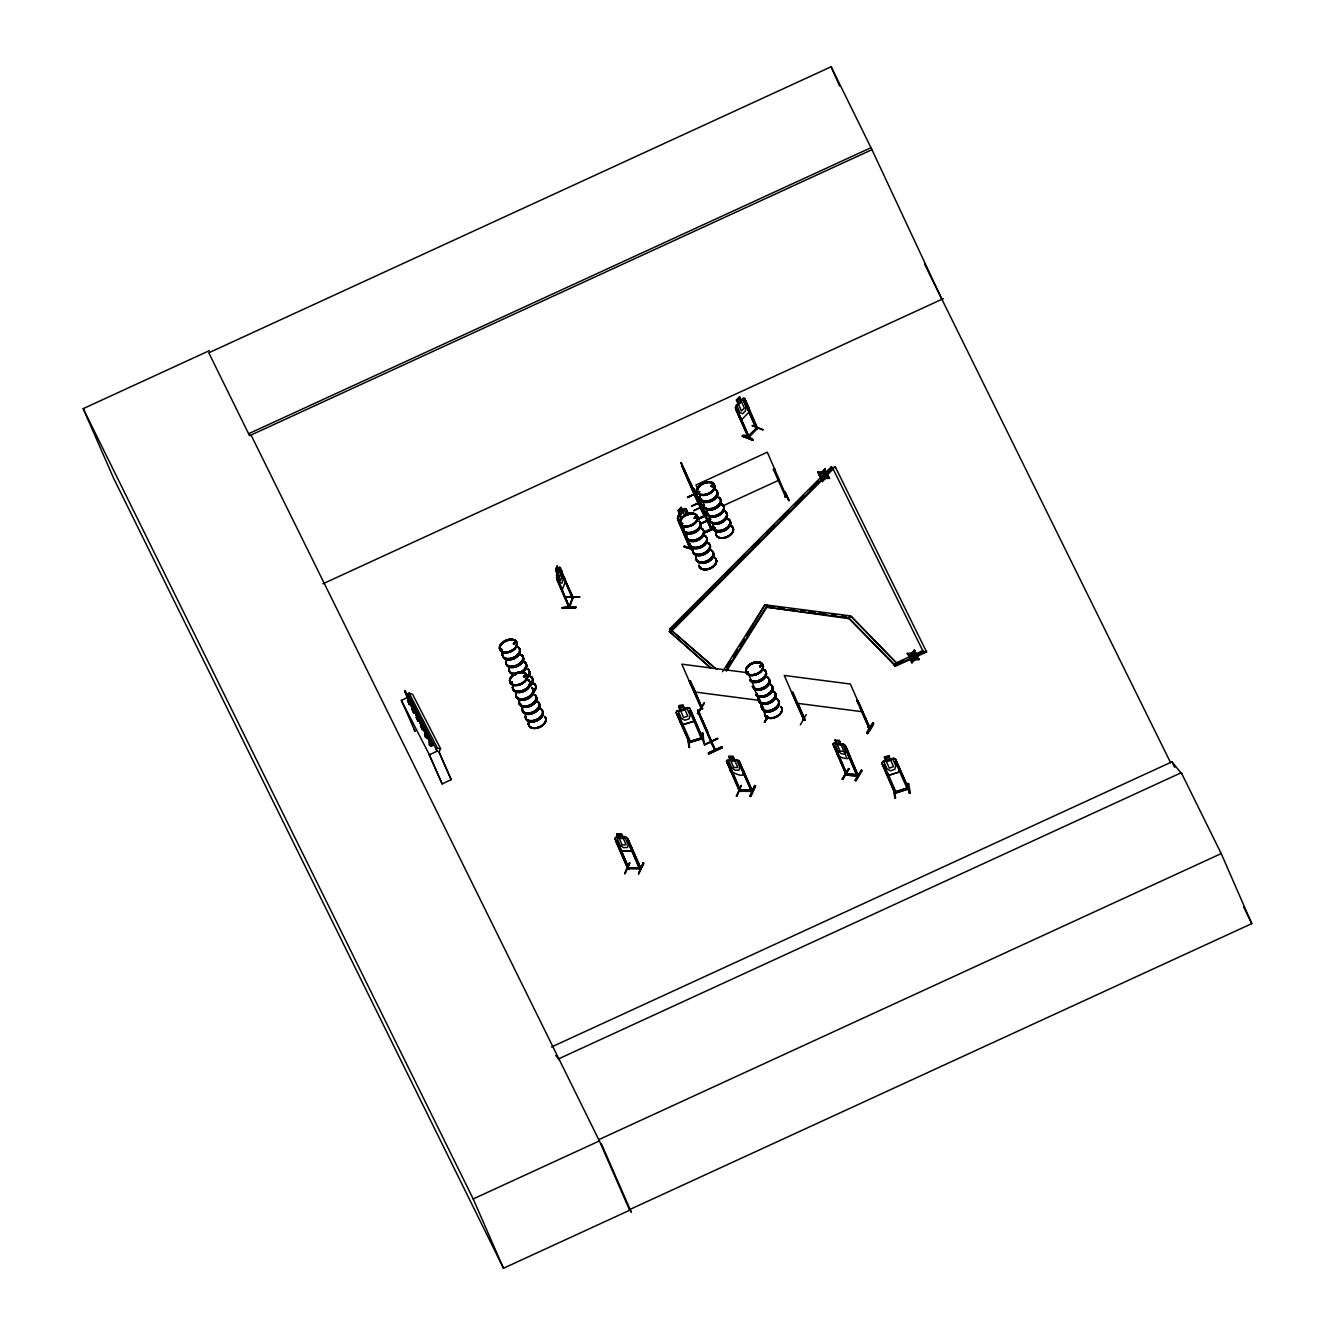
<?xml version="1.0" encoding="UTF-8"?>
<svg xmlns="http://www.w3.org/2000/svg" width="1335" height="1335" viewBox="0 0 1335 1335"><rect width="100%" height="100%" fill="white"/><g stroke="black" fill="none" stroke-linecap="round" stroke-linejoin="round"><path stroke-width="1.5" d="M557.112 566.207L555.71 569.628L557.296 575.869L560.083 582.244L561.902 583.261L563.086 580.074L562.519 575.635L557.112 566.207L555.71 569.628L557.196 573.032L556.612 577.671L569.544 607.609L557.73 578.856L556.929 579.824L568.944 607.625L569.511 605.523L569.261 606.724M697.921 713.608L704.313 703.311M800.316 724.872L806.223 714.592M842.619 779.356L848.793 769.027M409.411 700.875L409.194 699.373M410.93 703.144L404.956 690.495L413.149 708.217L410.112 702.544M414.835 711.305L413.883 711.672L415.001 711.522M422.661 728.56C424.797 728.877 420.058 723.97 418.639 719.482M426.399 732.798L424.046 730.462L426.816 736.336L422.394 725.806L421.376 725.806L422.294 726.307M426.616 734.283L426.032 734.066M427.701 736.82L426.749 736.603L427.817 736.72M430.137 743.111L431.055 742.26L430.137 743.111M563.837 577.02L572.715 597.346L569.044 607.542L568.56 606.424M573.299 597.279L572.348 598.264L572.314 596.228M624.63 873.657L629.853 863.178M625.214 873.591L629.302 863.194M629.686 862.727L624.63 873.691M736.252 796.294L740.892 785.831M893.699 788.05L894.867 798.213L894.033 788.534M687.659 738.105L689.027 747.617L688.176 737.304L689.628 747.266M501.176 649.01L501.192 650.128L502.11 649.544M501.026 650.095L501.109 649.077L501.743 649.745M501.326 649.11L502.11 649.795M513.391 643.87L514.175 644.087M513.908 643.737L514.409 642.819M511.939 682.419L511.088 681.851L512.073 682.302M511.722 681.935L511.355 682.452M524.622 676.778L523.837 675.86M523.837 676.111L525.356 676.094M526.123 676.027L523.804 675.727M562.252 608.443C604.004 605.74 534.067 608.877 575.886 607.275M575.719 606.891C557.63 606.641 557.846 609.227 575.752 607.809L575.752 607.892M682.502 523.587C681.134 523.72 683.069 522.786 682.018 524.104M696.286 516.545L694.083 518.063M699.039 491.664L698.455 492.515L699.623 491.547M696.119 517.58L695.785 516.562M696.586 517.029L696.002 517.947M698.722 492.465L699.724 491.647M710.938 486.374L712.756 485.923M707.867 514.075L708.234 513.291L708.251 514.275M713.624 485.907L713.107 485.039M748.318 672.173L747.099 672.64L747.45 671.555M747.199 671.772L748.134 671.972M760.099 666.565L760.516 665.231L762.085 665.347M760.766 666.766L760.049 665.915L761.584 665.147M682.569 510.654L681.2 507.283L678.23 510.471L679.732 513.892L677.412 518.33L689.911 548.168L677.88 520.35L678.664 519.448L691.18 547.433M748.468 435.56C741.142 443.187 770.846 413.9 748.034 436.595L748.418 437.713L735.351 407.826L738.071 403.47L736.419 400.049L739.623 396.962L736.419 400.049M739.356 416.971L735.485 407.759L735.919 405.656L743.128 398.498L744.646 398.581M699.824 506.95C702.227 507.484 699.84 508.969 700.241 507.584M703.578 514.192L703.962 515.443L704.496 514.709M694.25 493.516L694.651 495.585L682.118 467.016M694.2 494.851L698.339 503.078M695.185 495.235L693.766 493.85M698.238 502.978L698.389 502.01L698.806 502.861M698.572 502.027L698.355 501.71M707.483 521.768L706.682 520.016L707.717 520.617M707.417 521.801L707.183 520.967L711.288 529.311L711.121 527.342L710.721 528.343M711.872 529.027L697.471 496.353M711.472 741.726C712.056 745.164 709.769 739.24 711.405 741.559M710.887 742.31L710.537 741.142M714.659 748.318L714.609 749.386M715.193 749.119L715.56 750.27L697.871 710.12L711.855 742.777M714.726 528.326C707.867 531.964 695.351 536.236 712.99 527.942L704.68 531.881M785.748 497.321L773.332 469.319L774.684 469.052L773.332 469.319M560.6 569.628L562.219 573.316M557.73 578.856L556.929 579.824M579.74 596.929L566.407 596.929M572.281 596.345L571.897 597.396M747.867 437.63L749.119 436.929M755.794 428.118L757.195 427.2L756.394 428.084C757.88 430.988 754.225 427.384 756.828 427.05M756.227 429.119L757.179 428.168L745.864 402.286M556.395 575.418L559.415 567.408L558.597 569.611M558.047 580.875L561.835 570.629M559.265 567.408L560.383 567.392L565.473 581.125L562.519 589.152L560.5 586.682L562.452 588.952M409.328 701.025L408.877 701.192M413.466 708.701L413.066 709.736M417.605 717.062L417.521 718.113M418.306 719.498L419.307 719.882M419.09 719.832L418.422 719.381M425.631 734.3L426.215 733.983M426.115 732.765L426.115 734.834L424.046 730.462M426.766 736.469L424.497 730.379M618.789 837.312L617.12 838.43L619.907 844.805L623.261 847.541L627.317 847.575L628.284 844.855L625.498 838.497L622.844 837.345L621.442 833.808L617.104 833.791C614.717 843.119 622.377 832.139 627.75 838.58L640.817 868.751L638.914 867.717L640.066 867.833M617.104 833.791L621.442 833.808M615.785 837.178L614.734 838.48L627.851 868.718L615.635 840.933L616.987 840.583L629.069 868.668L627.7 868.751L627.45 867.216M627.417 867.7L628.935 868.668L616.987 840.583M622.878 837.345L625.898 837.245M618.739 847.642L621.709 851.046L631.889 851.113L631.589 847.708M621.709 851.046L614.951 838.413M627.75 838.58L640.984 868.384L627.901 868.301M627.383 841.017L628.735 840.649L627.383 841.017L639.515 868.768M627.333 867.683L628.785 867.233L629.069 868.668M639.365 868.785L639.198 867.283M627.767 868.701L640.5 868.851L640.399 867.366M642.969 862.777L643.954 863.361L638.581 873.774L643.086 862.827M638.581 873.774L643.37 863.278L638.731 873.707M730.228 759.832L728.743 756.411L733.082 756.444L734.517 759.965L737.137 761.117L739.924 767.491L738.939 770.195L734.901 770.178L731.53 767.425L728.743 761.067L730.429 759.932M739.156 789.869L739.457 791.388L727.425 763.203L728.61 763.203L740.708 791.288L728.61 763.203M734.417 760.082L733.082 756.444M733.332 773.683C720.766 763.537 747.25 784.196 743.278 770.228M737.471 759.982L739.44 761.1M739.006 763.637L740.358 763.286L739.006 763.637L751.471 790.887M743.378 770.362L743.528 773.749M741.392 785.314L737.003 796.311M739.256 789.853L750.704 790.387M752.005 790.353L750.704 789.986M749.97 795.827L754.675 785.414L755.593 785.981L750.954 796.411L750.07 795.877M755.577 785.965L750.237 796.261M414.1 729.494L415.068 731.38L401.368 700.374L409.094 696.753L407.759 693.733L409.111 693.099L412.548 694.267L440.567 748.701L439.065 751.955L451.18 779.673L442.119 783.912L428.969 754.192M513.424 643.62L514.142 642.769M515.927 643.286L513.491 643.954M523.487 676.244L523.654 676.928M526.007 676.294L524.872 675.093M682.953 523.337L681.718 523.62M699.44 492.231L687.492 497.121L699.123 492.331M694.567 517.563L695.969 517.229M710.971 486.124L711.705 485.272M713.04 486.124L712.69 485.189M759.615 666.248L759.799 666.916M684.304 546.032L691.68 548.234M895.969 791.905L894.467 792.439M908.334 787.917L896.035 791.872M786.482 495.702L785.013 496.386M785.114 495.936L786.932 496.72M689.961 741.492L702.644 737.471M742.327 436.094C742.46 432.623 754.308 439.132 752.706 440.3L742.327 436.144L753.224 439.766M834.909 746.882L833.774 746.766L834.909 746.882L847.024 774.6C840.549 773.332 862.277 779.29 857.904 774.3L856.886 774.267L857.437 775.268M858.188 775.785L857.12 775.785L844.955 747.95L846.29 747.7L858.255 775.852L845.389 745.514L843.436 744.396M836.728 743.662C831.004 734.066 840.983 746.699 833.941 743.128L832.957 744.279L845.956 774.617C843.536 772.514 848.609 772.598 847.024 774.6M848.943 769.127L842.068 779.39L848.643 768.559M848.693 768.543L842.769 779.473M845.322 773.516L846.774 773.199M845.155 747.583L857.003 775.769L856.703 774.283M856.82 774.567L846.841 773.899L857.554 774.867M855.084 780.224L861.342 769.894L862.226 770.529L856.035 780.875L855.201 780.274M846.607 757.579L839.231 740.458L835.042 740.124M839.231 740.458L840.649 743.979L843.186 745.33L845.973 751.705L845.105 754.208L841.267 753.774L838.013 750.821L835.243 744.446L836.795 743.545M841.133 745.114L837.295 744.68L840.082 751.054L843.904 751.471M836.962 753.441L839.848 756.978L837.028 753.324M845.289 745.664L843.536 744.162L833.874 743.228L832.957 744.279M572.465 597.229L572.815 598.38M568.827 605.706L569.411 606.49M702.444 708.968L690.545 680.8M700.741 707.717C702.544 706.632 701.242 710.07 701.793 707.967M704.229 702.811L697.387 713.624L703.829 703.311M701.159 707.35L701.409 708.818M693.049 686.524L702.427 708.885L701.309 708.752L681.835 664.179L747.95 672.757L755.226 689.394M765.956 715.81L766.373 717.312L754.425 689.11M765.856 716.444L766.173 717.229M767.441 716.595L764.454 722.318L768.276 717.179M767.525 716.645L764.521 722.235L767.809 717.112M764.454 722.318L767.792 716.995L767.158 715.844L767.558 717.346L766.407 717.262M803.587 720.066L804.955 720.182L792.94 692.081M804.955 719.732L803.653 720.116L804.955 720.182M803.803 719.648C801.501 718.046 806.44 719.548 803.353 718.63M869.118 728.009L856.82 700.374L857.938 700.525L870.186 728.259L868.935 728.109L860.157 708.017M857.938 700.525L856.586 700.741M868.134 727.442L869.669 727.141L868.134 727.442L869.953 728.61L850.362 684.037L784.229 675.443L803.803 720.099M868.267 727.725L869.519 727.608M868.801 728.526L868.684 727.008M873.073 722.702L866.599 733.015L867.533 733.683C877.629 720.716 873.841 718.147 866.665 733.048M867.533 733.649L873.357 723.203M894.917 793.457L881.751 763.169L882.835 761.451L893.482 758.03L895.485 758.881L908.785 788.935C905.797 791.171 907.767 785.965 908.05 788.067M881.784 763.27L882.952 761.551L886.023 760.666L884.504 757.162M722.569 671.705L764.922 604.788L849.978 615.819L849.077 618.689L766.056 607.108L848.71 617.821L894.166 664.329L896.553 662.827L851.079 616.319L848.71 617.821L849.077 618.689L894.55 665.197L893.816 663.962L922.802 650.646L923.169 651.513L912.306 656.503M726.29 667.283L730.746 660.241M732.982 656.72L737.437 649.678M739.657 646.157L744.112 639.115M746.348 635.593L764.922 604.788M726.09 670.253L767.325 605.089M726.474 671.121L767.708 605.957M848.71 617.821L849.978 615.819M684.571 708.785L683.17 705.114C672.69 704.746 685.039 710.704 677.129 710.854L676.061 712.656L689.444 742.811L676.211 712.556L677.245 710.938M406.841 697.037L410.529 702.944M417.188 717.329L418.205 719.615L409.344 699.139M421.593 725.572C425.131 727.425 415.268 715.21 422.778 727.942M428.351 738.806L431.105 744.696L428.351 738.806L429.987 742.527L430.821 742.127M431.205 744.563L429.887 740.775M747.95 437.496L757.179 428.168M755.894 428.018L756.728 427.15M756.378 428.902L744.212 401.301L745.431 400.583L744.58 401.451M757.496 428.418L748.318 437.68M757.646 428.301L744.613 398.397L742.994 398.297L740.942 400.55M694.884 494.551L694.217 493.416M706.749 520.099L706.966 520.784M707.617 520.6L707.2 519.749M711.789 529.044L707.633 520.75M710.954 742.277L715.093 750.487L698.522 711.972M715.543 750.136L711.088 742.277M908.584 788.651L894.984 792.99M907.233 789.436L907.016 787.9L894.65 791.939M688.643 741.459C690.979 739.123 690.696 744.93 690.195 740.975M690.061 741.392L688.993 741.743M701.476 738.639L703.028 738.155L689.361 742.277M513.541 643.353L515.894 642.719M514.626 643.82L514.559 642.586M510.938 682.118L511.872 681.951M512.173 682.168L511.439 682.485M525.873 676.178L523.687 676.762M711.104 485.857L712.923 485.005M712.99 485.773L711.939 486.374M713.357 486.04L711.321 485.89M694.617 516.879L695.201 518.114M761.567 666.399L761.968 665.297M678.497 510.521L681.15 507.517M682.519 510.888L684.404 508.568L686.057 508.668L688.459 514.175M677.996 516.194L684.538 508.768M679.048 519.582L677.88 520.35M687.592 515.41L686.374 510.704M684.121 547.05L684.338 545.915M689.461 547.166L690.746 546.432M566.24 597.346L579.724 596.745M822.877 471.856L826.565 472.29L818.355 473.258L817.771 472.039L821.943 471.839L824.846 468.785L825.43 470.053L823.144 472.44L825.18 469.469M819.49 475.51L825.097 469.369M821.409 472.49L819.156 474.826L819.74 476.078L822.594 473.091L825.414 472.94M820.474 477.513L821.042 478.731L820.474 477.513L824.646 477.296L827.533 474.259L828.134 475.51L825.831 477.897L827.867 474.943M822.176 480.967L827.8 474.843M822.11 480.867L824.095 477.947L821.843 480.3L822.443 481.551L825.297 478.547L829.519 478.347L828.952 477.129L825.581 477.313M916.044 653.616L907.833 654.584L907.249 653.366L911.421 653.149L914.325 650.112L914.909 651.363L912.623 653.75L914.659 650.796M908.968 656.82L914.575 650.679M910.887 653.8L908.634 656.152L909.218 657.404L912.072 654.4L916.311 654.2L915.743 652.982L912.356 653.165M918.747 659.073L910.52 660.041L909.953 658.822L914.125 658.622L917.011 655.568L917.612 656.837L915.309 659.206L917.345 656.253M911.655 662.277L917.278 656.152M913.574 659.273L911.321 661.609L911.922 662.861L914.775 659.874L918.997 659.657L918.43 658.439L915.059 658.639M819.406 475.41L821.659 473.074M908.885 656.72L911.137 654.384M911.588 662.193L913.824 659.84M748.468 437.596L735.852 409.812L736.686 408.944L749.185 436.962M737.053 409.094L735.852 409.812M744.73 398.431L748.735 407.592L749.152 412.064L741.893 419.44L739.44 416.854M763.169 429.67L752.022 425.481L762.736 430.003M748.952 435.994L748.034 436.595M669.986 629.886L669.603 629.019L831.204 466.916L833.207 467.734L833.591 468.602L671.989 630.704L712.489 666.148M681.734 618.105L686.14 613.683M696.436 603.353L700.842 598.948M709.653 590.103L715.527 584.196M724.338 575.368L730.212 569.461M737.571 562.102L744.913 554.726M752.256 547.367L759.598 539.991M766.941 532.632L774.283 525.256M780.174 519.365L788.985 510.521M794.859 504.63L803.67 495.786M809.544 489.895L818.355 481.051M822.777 476.628L831.588 467.784L831.204 466.916M710.187 667.734L669.302 631.422L833.207 467.734M697.437 501.126L697.838 502.377M715.109 749.269L715.627 750.136M408.577 700.608L407.275 696.837M414.718 710.887C405.556 699.824 416.12 708.151 413.099 709.502M727.642 518.514A9.312 5.941 -23.6 0 1 724.254 529.861A9.312 5.941 -23.6 0 1 712.99 525.239L715.159 529.344M421.376 725.806L422.861 727.658L419.741 722.101M740.207 790.337L739.039 790.337M514.125 643.27L515.31 642.953M515.293 643.453L514.042 644.037M695.919 517.413L695.018 517.83M511.238 681.651L510.888 682.535M524.204 675.911L525.206 675.543M525.69 676.411L524.805 676.912M690.328 681.167L689.194 681.017L701.693 708.351M766.407 716.812L766.29 715.727M739.59 790.887L752.623 791.004L752.172 790.003M751.021 789.886L751.154 791.405M751.688 790.47L752.389 791.421L739.256 761.25L752.456 790.971M752.256 791.405L739.373 791.288M786.699 496.937L767.325 452.198L695.986 484.989L697.588 488.693M412.999 708.852L411.58 705.18M430.204 742.277L426.699 734.167M429.987 742.527L432.056 744.363M698.689 491.714L687.659 497.454M712.923 486.491L711.655 486.824M524.255 675.577L525.456 675.427M748.067 672.406L747.6 672.406M761.3 666.232L759.999 666.349M845.656 773.115L847.158 774.617L835.126 746.532M858.388 775.385L846.106 774.133L833.023 744.162M701.542 708.384L702.777 708.485M765.739 716.161L767.124 716.328M869.769 728.643L868.701 728.459M757.279 428.068L756.528 427.2M408.527 699.006L408.844 699.857L404.522 690.696L409.611 702.911M409.795 699.64L410.296 700.792L408.076 701.843L407.575 700.675L409.795 699.64L411.714 703.562L409.495 704.596L408.059 701.776L410.296 700.741M409.912 699.874L407.575 700.675M408.994 703.445L411.213 702.394M409.244 704.079L411.464 703.028M412.682 707.35L413.917 711.271L411.147 705.381M411.864 709.035C417.438 707.383 410.362 708.368 412.382 710.187L414.584 709.102L416.019 711.905L413.8 712.957L412.365 710.137M415.502 710.754L413.283 711.789L413.8 712.957M422.511 727.976L413.55 707.2L415.652 711.288L413.55 712.423L413.166 711.555L415.385 710.52L416.019 711.905M415.435 713.741L418.205 719.615M422.094 724.438L418.89 717.429L416.67 718.547L416.17 717.396L418.389 716.361L420.308 720.266L418.089 721.3L416.67 718.497M417.588 720.149L419.807 719.114M417.855 720.783L420.074 719.749M423.996 727.241L424.613 728.626L422.394 729.661L420.475 725.756L422.694 724.705L430.788 741.442L426.549 732.565M420.976 726.908L423.195 725.806L422.694 724.705M424.113 727.458L421.777 728.276L422.394 729.661M422.144 729.144L424.363 728.092M424.78 734.1C430.304 731.663 420.909 734.984 426.699 738.021L428.919 736.97L428.301 735.585L426.065 736.636L426.699 738.021M426.199 736.853L428.418 735.819M426.449 737.487L428.668 736.453M429.069 742.46C434.609 740.024 425.214 743.345 431.005 746.365L433.224 745.33L432.59 743.945L430.371 744.98L431.005 746.365M429.586 743.612L431.789 742.51L431.288 741.426M430.487 745.214L432.707 744.179M430.754 745.848L432.974 744.813M440.567 748.701L435.777 748.151L437.112 751.188L429.386 754.792L401.368 700.374M693.733 510.571L703.729 505.898M693.799 510.738L703.812 506.098M697.821 518.614L707.817 513.925L698.055 519.131L708.284 514.926M708.268 514.442L698.072 519.165M698.055 519.131L708.084 514.526M784.813 492.231L789.052 500.608M786.232 495.869L785.197 496.336M785.447 497.054L786.782 496.42M785.581 497.338L786.799 496.77M784.479 491.797L788.985 500.758L785.431 491.981M678.797 706.599L680.316 710.103L678.497 711.839L681.284 718.213L684.772 720.233L689.027 718.914L690.128 715.477L687.341 709.119L684.571 708.685L687.792 707.55L689.778 708.318L702.811 738.672L690.779 710.47L689.561 711.188L690.779 710.47M629.419 1209.677L1251.796 923.62L1221.208 853.582L598.831 1139.639L629.669 1210.244L503.479 1268.25L113.475 477.947L83.204 408.643L209.395 350.638M831.154 66.75L208.777 352.807L249.578 435.711L871.955 149.67L831.154 66.75L839.548 85.957M248.694 433.691L871.071 147.651M322.886 583.812L943.378 298.623M681.117 462.694L704.496 516.128L680.967 462.761L682.385 465.398M681.634 464.613L700.725 508.685M685.155 471.422L683.82 468.935L704.947 515.911L704.48 514.993M685.873 472.857L684.755 470.821M685.623 473.775L690.779 484.605L689.811 481.902M686.273 474.292L686.657 475.043M687.725 477.696L688.71 479.198M689.728 482.068L707.6 521.818M690.696 483.721L691.964 485.94L690.862 483.904M693.366 489.161L685.306 472.44M697.771 497.221L694.117 489.027L698.856 499.173M693.816 491.13L691.73 486.858L693.866 491.113M711.104 529.277L694.717 490.646L695.552 492.698M695.335 491.847L694.684 490.262M699.19 491.664L687.725 497.621M696.82 495.268L698.138 497.738M692.081 486.908L696.887 497.688L695.919 494.985M698.622 500.108L700.708 504.38M699.273 500.608L699.64 501.359M702.143 501.877L691.897 506.032L701.726 500.959M691.88 506.015L701.943 501.476M702.711 508.385L703.779 510.938L702.794 508.218M723.103 505.815L779.423 479.933M700.541 523.554A9.178 5.857 -23.6 0 1 692.548 533.466A9.161 5.841 -23.6 0 1 683.687 528.093A9.178 5.857 -23.6 0 0 692.548 533.466A9.161 5.841 -23.6 0 0 700.525 523.57L710.504 518.748M700.641 523.771L710.654 519.115M700.725 523.937L710.754 519.332M833.04 468.852L832.656 467.984L835.259 466.799L926.59 651.964L895.001 666.465L893.816 663.962M705.097 532.798L715.126 528.193M698.872 714.425L711.355 742.911M700.575 716.361L701.91 718.831M703.028 721.701L703.395 722.452M704.313 725.489L707.533 732.031L706.565 729.311M704.246 744.563L717.596 738.305L704.48 745.03M704.396 744.863L717.779 738.706M894.2 664.83L903.244 660.675M708.835 753.858L722.235 747.75L721.784 746.782L708.384 752.873L708.868 753.925L722.218 747.7M721.801 746.832L708.434 752.99M924.471 263.963L1170.495 762.502L1171.913 761.718L1181.859 774L1181.291 772.698L558.898 1058.738L559.465 1060.04L555.76 1055.484M551.472 1047.007L1171.963 761.834L1174.717 767.408M83.204 408.643L473.207 1198.93L599.398 1140.941L251.047 435.043M1170.495 762.502L1171.963 761.834M702.36 737.654L690.328 741.259M702.811 738.672L689.327 742.777M712.356 486.941L713.457 485.339M521.251 704.229L520.784 704.58M413.383 709.736L413.45 708.701M888.876 755.627L884.304 757.095L885.823 760.6L884.221 762.435L886.991 768.81L890.478 770.796L894.734 769.427L895.818 765.973L893.048 759.598L890.261 759.198L888.893 755.727M890.278 759.298L895.351 758.981M884.087 764.905L882.902 765.639L884.087 764.905L896.386 792.973L895.001 793.374L908.601 789.035L895.334 758.881M895.201 761.334L896.469 760.933L895.268 761.668L907.533 789.436M888.826 775.335L899.54 771.88L888.826 775.335L885.772 772.448M908.718 783.812L907.7 783.478L909.636 793.34M908.718 783.795L910.32 793.24L909.419 792.923M678.814 706.699L683.086 705.381M677.145 710.954L687.792 707.667L689.794 708.434M678.38 714.308L677.179 715.026L678.38 714.308L690.646 741.993L689.377 742.327M683.153 724.471L693.683 721.217M693.783 717.579L693.85 721.401L683.12 724.721L680.066 721.818M703.144 733.315L703.729 743.061L702.243 733.015M703.144 733.332L702.127 732.998M895.718 791.605L896.135 793.107L895.918 791.572M895.017 793.457L881.934 763.169M749.169 436.812L748.167 435.711M712.122 485.089L713.224 485.089M524.839 676.728L523.904 676.878M760.85 665.364L761.367 665.231M739.507 790.854L726.59 761.05M824.095 477.947L820.791 478.147L829.269 477.763M823.144 472.44L826.515 472.24M825.831 477.897L829.202 477.696M912.623 653.75L915.994 653.549M915.309 659.206L918.68 659.023M572.498 597.663L569.561 605.756M562.402 607.876L575.969 607.342M766.991 716.394L767.441 717.412M556.461 577.671L569.511 607.525L573.182 597.329L559.298 567.575M565.473 581.125L564.238 576.57M702.46 733.432L703.812 742.928M728.693 756.528L733.032 756.561M737.521 759.865L727.375 759.915L726.424 761L730.379 770.278M727.258 763.553L728.459 763.57M740.558 790.203L751.705 790.42M615.635 840.933L616.82 840.95M621.81 850.829L631.789 850.896M640.082 867.783L628.768 867.95L639.014 867.817M695.402 516.511L696.67 516.879M701.576 739.006L689.511 710.871M704.379 516.044L700.057 507.567M844.955 747.95L846.09 748.067M840.583 743.862L843.536 744.162M839.848 756.978C855.318 762.168 848.626 753.791 845.239 745.581M792.723 692.431L791.588 692.298L803.937 719.665L805.055 719.799M754.192 689.461L755.31 689.611M769.761 606.223L773.899 606.774M778.038 607.308L784.229 608.109M790.437 608.91L794.559 609.444M800.766 610.245L804.888 610.796M809.027 611.33L815.234 612.131M819.356 612.665L825.564 613.466M831.755 614.267L835.894 614.818M842.085 615.619L846.223 616.153M796.344 703.178L862.46 711.755M693.95 691.897L760.066 700.474M694.467 518.214L694.667 517.98M760.032 666.883L762.101 665.464M686.057 508.668L688.376 514.526M681.2 507.283L682.652 510.921L684.571 510.437L686.657 515.227M678.23 510.471L681.15 521.451M677.779 516.094L677.529 518.38L681.534 527.525M683.77 529.878L681.501 527.358M691.93 548.802L684.121 546.933L693.282 549.937M414.851 710.938L414.1 711.555M861.659 770.395L855.368 780.658M741.008 400.333L739.507 396.912M748.618 407.559L749.152 412.064M742.694 435.694L753.057 439.832M742.343 436.044L752.706 440.183M669.603 629.019L716.778 669.386M694.267 518.097L695.769 518.297L696.536 516.812M669.302 631.422L711.355 668.234M885.906 772.264L888.86 775.084M681.618 527.392L683.904 529.728M894.083 660.792L851.079 616.319M408.477 700.741L409.962 702.594L408.844 700.424M412.782 709.102L414.25 710.938L413.149 708.785M421.493 724.571L420.208 722.018M409.111 693.099L437.129 747.517M407.759 693.733L437.112 751.188M451.18 779.673L438.848 751.789M423.195 725.806L424.613 728.626M428.919 736.97L427 733.065M431.789 742.51L433.224 745.33M430.354 742.193L431.455 744.363M416.17 717.396L418.506 716.578L417.922 715.593L423.829 728.209M420.475 725.756L422.811 724.938L421.81 724.404M785.13 496.687L785.447 497.404M712.406 525.539L716.611 534.017M700.758 507.617L704.93 515.711M629.936 1209.443L631.355 1212.28L601.317 1143.544M1181.291 772.698L1221.208 853.582M1243.536 906.882L1251.796 923.62M832.656 467.984L923.987 653.149L923.603 652.281M680.967 462.761L684.938 470.838M682.552 466.382L681.701 464.764M685.99 473.825L691.029 483.921M698.973 500.141L703.912 510.871M700.558 504.396L703.779 510.938M693.666 491.163L697.02 497.621M694.701 494.517L697.538 500.291M697.871 710.12L699.757 714.275M697.721 710.187L707.533 732.031M702.727 721.234L707.667 731.964M691.396 485.523L693.482 489.912M428.802 738.722L430.354 741.643L424.38 728.993M415.903 713.658L417.454 716.578L411.48 703.929M700.308 503.045L698.288 498.756M721.084 503.762A9.195 5.857 -23.6 0 1 717.746 514.976L717.863 515.21A9.145 5.824 -23.6 0 1 706.799 510.738A9.161 5.841 -23.6 0 0 717.863 515.243A9.145 5.824 -23.6 0 0 721.2 504.113M715.159 557.913A9.195 5.857 -23.6 0 1 710.353 568.259L710.454 568.493A9.195 5.857 -23.6 0 1 699.123 565.606A9.161 5.841 -23.6 0 0 710.47 568.51A9.195 5.857 -23.6 0 0 715.276 558.18A9.145 5.824 -23.6 0 1 710.454 568.493A9.145 5.824 -23.6 0 1 699.173 565.589M780.725 706.599A9.195 5.857 -23.6 0 1 775.919 716.928L776.036 717.145A9.195 5.857 -23.6 0 1 764.688 714.275A9.145 5.824 -23.6 0 0 776.019 717.145A9.195 5.857 -23.6 0 0 780.841 706.849A9.145 5.824 -23.6 0 1 776.019 717.145A9.161 5.841 -23.6 0 1 764.738 714.275M704.062 724.071L702.043 719.849M535.068 694.801A9.195 5.857 -23.6 0 1 530.262 705.13L530.362 705.347M694.55 492.381L694.033 490.863M871.955 149.67L941.909 299.29M710.387 568.326L710.42 568.41A9.161 5.841 -23.6 0 0 715.243 558.214M415.652 711.288L419.123 719.665M926.59 651.964L926.206 651.096L894.617 665.598L895.001 666.465M835.259 466.799L835.643 467.667M918.43 658.439L918.997 659.657M915.743 652.982L916.311 654.2M917.011 655.568L917.612 656.837M914.325 650.112L914.909 651.363M912.072 654.4L911.421 653.149M911.321 661.609L911.922 662.861M908.634 656.152L909.218 657.404M909.953 658.822L910.52 660.041M907.249 653.366L907.833 654.584M828.952 477.129L829.519 478.347M826.265 471.655L826.832 472.874M827.533 474.259L828.134 475.51M824.846 468.785L825.43 470.053M825.297 478.547L824.646 477.296M822.594 473.091L821.943 471.839M821.843 480.3L822.443 481.551M819.156 474.826L819.74 476.078M817.771 472.039L818.355 473.258M746.632 406.841L756.595 429.269M739.457 397.129L741.058 400.583L743.094 400.15L745.881 406.524L745.531 410.83L742.644 413.75L739.907 412.598L737.137 406.224L738.172 403.52L736.686 400.116M738.305 412.649L748.802 436.662M856.82 700.374L858.488 704.196M895.635 797.963L893.783 787.967M797.946 703.528L805.189 719.815M804.221 719.181L804.638 720.249M694.117 489.027L708.101 521.685M684.538 515.243L683.136 512.056L680.483 515.076L681.885 518.247M756.845 693.082L764.488 710.587M759.415 700.558L764.421 712.006M679.482 521.301L690.779 547.183M690.128 546.232L690.629 547.267M739.173 763.27L751.288 791.004M728.743 756.411L730.379 760.049M671.605 629.836L671.989 630.704M740.424 789.919L740.875 790.937M560.733 570.546L572.848 598.264M565.106 581.659L572.331 598.397M556.962 566.207L558.464 569.845M627.533 840.649L639.649 868.367M621.342 833.924L622.794 837.445M617.304 833.908L618.739 837.429M418.389 716.361L418.89 717.512M420.308 720.266L419.691 718.881L417.471 719.915L418.089 721.3M414.084 708.001L414.601 709.152M411.714 703.562L411.097 702.16L408.86 703.211L409.495 704.596M429.386 754.792L442.119 783.912M473.207 1198.93L503.479 1268.25M425.965 732.998L422.244 724.204M700.925 504.096L701.442 505.448M704.68 725.205L705.197 726.54M909.552 793.474L907.733 783.478L909.302 792.907M899.473 768.025L899.54 771.88L899.289 767.959M693.833 721.3L693.616 717.496M849.21 754.659L849.36 757.93M631.655 847.591L631.889 851.113M520.733 654.601A9.312 5.941 -23.6 0 1 517.346 665.965A9.312 5.941 -23.6 0 1 506.065 661.342M523.537 661.276A9.195 5.857 -23.6 0 1 522.269 671.321M515.66 673.708A9.195 5.857 -23.6 0 1 509.052 667.917M523.62 661.543A9.161 5.841 -23.6 0 1 522.352 671.538M515.777 673.925A9.161 5.841 -23.6 0 1 509.202 668.167A9.145 5.824 -23.6 0 0 515.811 673.975A9.195 5.857 -23.6 0 1 509.202 668.251M518.864 647.842A9.312 5.941 -23.6 0 1 512.874 658.772A9.312 5.941 -23.6 0 1 502.728 653.683M522.035 655.101A9.312 5.941 -23.6 0 1 516.044 666.031A9.312 5.941 -23.6 0 1 505.898 660.942M518.698 647.458A9.312 5.941 -23.6 0 1 512.707 658.372A9.312 5.941 -23.6 0 1 502.561 653.282M523.67 661.593A9.195 5.857 -23.6 0 1 522.402 671.639A9.145 5.824 -23.6 0 0 523.637 661.609M523.787 661.826A9.195 5.857 -23.6 0 1 522.519 671.889M515.911 674.275A9.195 5.857 -23.6 0 1 509.302 668.485M528.46 670.17A9.161 5.841 -23.6 0 1 527.492 677.863A9.178 5.857 -23.6 0 0 528.476 670.17M530.245 676.411A9.312 5.941 -23.6 0 1 530.746 685.105M530.078 676.011A9.312 5.941 -23.6 0 1 530.579 684.705M528.393 669.653A9.312 5.941 -23.6 0 1 527.408 677.462M528.209 669.252A9.312 5.941 -23.6 0 1 527.225 677.062M533.182 683.336A9.195 5.857 -23.6 0 1 533.666 691.93A9.145 5.824 -23.6 0 0 533.132 683.37A9.161 5.841 -23.6 0 1 533.633 691.897M533.065 683.069A9.195 5.857 -23.6 0 1 533.549 691.68A9.195 5.857 -23.6 0 0 533.065 683.069M532.264 688.126A9.312 5.941 -23.6 0 1 527.408 698.589A9.312 5.941 -23.6 0 1 515.927 695.635M519.232 700.808A9.195 5.857 -23.6 0 0 529.261 705.831A9.195 5.857 -23.6 0 0 535.185 695.051A9.161 5.841 -23.6 0 1 529.261 705.831A9.161 5.841 -23.6 0 1 519.282 700.825A9.145 5.824 -23.6 0 0 529.244 705.798A9.145 5.824 -23.6 0 0 535.135 695.084M534.951 694.634A9.161 5.841 -23.6 0 1 530.179 704.93A9.161 5.841 -23.6 0 1 518.881 702.026M530.262 705.13A9.195 5.857 -23.6 0 1 518.914 702.21M534.934 694.634A9.145 5.824 -23.6 0 1 530.162 704.897A9.145 5.824 -23.6 0 1 518.881 702.01M527.458 679.582A9.312 5.941 -23.6 0 1 524.071 690.946A9.312 5.941 -23.6 0 1 512.807 686.323M527.559 680.132A9.161 5.841 -23.6 0 1 524.221 691.296A9.178 5.857 -23.6 0 1 513.107 686.757A9.161 5.841 -23.6 0 0 524.221 691.296A9.178 5.857 -23.6 0 0 527.559 680.116M532.098 687.742A9.312 5.941 -23.6 0 1 526.107 698.656A9.312 5.941 -23.6 0 1 515.961 693.583M527.275 679.198A9.312 5.941 -23.6 0 1 524.972 689.995A9.312 5.941 -23.6 0 1 512.423 687.592M540.325 709.035A9.312 5.941 -23.6 0 1 536.937 720.399A9.312 5.941 -23.6 0 1 525.673 715.777M544.697 716.845A9.195 5.857 -23.6 0 1 538.789 727.642A9.195 5.857 -23.6 0 1 528.76 722.619A9.145 5.824 -23.6 0 0 538.773 727.608A9.161 5.841 -23.6 0 0 544.68 716.878A9.145 5.824 -23.6 0 1 538.773 727.608A9.161 5.841 -23.6 0 1 528.81 722.635M536.403 696.987A9.161 5.841 -23.6 0 1 528.426 706.883A9.161 5.841 -23.6 0 1 519.582 701.509A9.145 5.824 -23.6 0 0 528.426 706.883A9.145 5.824 -23.6 0 0 536.403 697.02M544.58 716.578A9.195 5.857 -23.6 0 1 538.673 727.375A9.195 5.857 -23.6 0 1 528.643 722.352M535.318 695.368A9.195 5.857 -23.6 0 1 529.394 706.165A9.195 5.857 -23.6 0 1 519.382 701.142M536.97 701.392A9.312 5.941 -23.6 0 1 533.599 712.74A9.312 5.941 -23.6 0 1 522.319 708.117M525.222 716.578A9.161 5.841 -23.6 0 0 537.588 718.931A9.161 5.841 -23.6 0 0 539.857 708.301A9.178 5.857 -23.6 0 1 536.536 719.482A9.178 5.857 -23.6 0 1 525.423 714.926M540.141 708.651A9.312 5.941 -23.6 0 1 537.838 719.448A9.312 5.941 -23.6 0 1 525.289 717.062M536.803 700.992A9.312 5.941 -23.6 0 1 533.416 712.356A9.312 5.941 -23.6 0 1 522.152 707.734M701.359 528.577A9.312 5.941 -23.6 0 1 697.971 539.924A9.312 5.941 -23.6 0 1 686.707 535.302M704.179 535.235A9.195 5.857 -23.6 0 1 701.893 545.915A9.195 5.857 -23.6 0 1 689.477 543.545M704.263 535.535A9.161 5.841 -23.6 0 1 701.993 546.165A9.145 5.824 -23.6 0 1 689.678 543.846A9.161 5.841 -23.6 0 0 701.993 546.165A9.145 5.824 -23.6 0 0 704.263 535.585M699.49 521.818A9.312 5.941 -23.6 0 1 693.516 532.732A9.312 5.941 -23.6 0 1 683.37 527.659M701.192 528.176A9.312 5.941 -23.6 0 1 697.805 539.54A9.312 5.941 -23.6 0 1 686.54 534.918M699.323 521.418A9.312 5.941 -23.6 0 1 693.332 532.348A9.312 5.941 -23.6 0 1 683.186 527.258M712.439 551.789A9.161 5.841 -23.6 0 1 707.65 562.085A9.178 5.857 -23.6 0 1 696.336 559.198A9.161 5.841 -23.6 0 0 707.65 562.085A9.178 5.857 -23.6 0 0 712.456 551.789M712.373 551.272A9.312 5.941 -23.6 0 1 706.382 562.185A9.312 5.941 -23.6 0 1 696.236 557.112M710.353 568.259A9.195 5.857 -23.6 0 1 699.006 565.339M705.865 536.67A9.195 5.857 -23.6 0 1 701.075 547.016A9.195 5.857 -23.6 0 1 689.728 544.096M707.55 542.728A9.312 5.941 -23.6 0 1 704.162 554.075A9.312 5.941 -23.6 0 1 692.898 549.453M707.65 543.262A9.161 5.841 -23.6 0 1 704.313 554.442A9.161 5.841 -23.6 0 1 693.215 549.886A9.178 5.857 -23.6 0 0 704.313 554.459A9.178 5.857 -23.6 0 0 707.65 543.245M710.721 549.987A9.312 5.941 -23.6 0 1 707.333 561.334A9.312 5.941 -23.6 0 1 696.069 556.712M708.852 543.228A9.312 5.941 -23.6 0 1 702.861 554.142A9.312 5.941 -23.6 0 1 692.715 549.069M768.409 678.13A9.312 5.941 -23.6 0 1 765.639 687.408A9.312 5.941 -23.6 0 1 753.424 688.393M771.346 685.105A9.195 5.857 -23.6 0 1 768.61 694.267A9.195 5.857 -23.6 0 1 756.544 695.251A9.161 5.841 -23.6 0 0 768.576 694.2A9.145 5.824 -23.6 0 0 771.296 685.122A9.161 5.841 -23.6 0 1 768.576 694.2A9.145 5.824 -23.6 0 1 756.578 695.218M771.196 684.788A9.195 5.857 -23.6 0 1 768.476 693.95A9.195 5.857 -23.6 0 1 756.394 694.934M763.587 669.586A9.312 5.941 -23.6 0 1 763.236 679.048A9.312 5.941 -23.6 0 1 750.086 680.75M766.474 676.495A9.161 5.841 -23.6 0 1 765.205 686.49A9.178 5.857 -23.6 0 1 752.206 686.257A9.161 5.841 -23.6 0 0 765.205 686.49A9.178 5.857 -23.6 0 0 766.49 676.478M763.687 670.12A9.161 5.841 -23.6 0 1 763.353 679.432A9.161 5.841 -23.6 0 1 750.404 681.1A9.178 5.857 -23.6 0 0 763.353 679.448A9.178 5.857 -23.6 0 0 763.703 670.103M766.757 676.845A9.312 5.941 -23.6 0 1 766.407 686.307A9.312 5.941 -23.6 0 1 753.257 688.009M764.888 670.087A9.312 5.941 -23.6 0 1 762.135 679.348A9.312 5.941 -23.6 0 1 749.92 680.349M777.938 699.924A9.312 5.941 -23.6 0 1 773.082 710.387A9.312 5.941 -23.6 0 1 761.601 707.45M775.919 716.928A9.195 5.857 -23.6 0 1 764.588 714.008M780.825 706.883A9.161 5.841 -23.6 0 1 776.036 717.179M771.446 685.339A9.195 5.857 -23.6 0 1 768.71 694.5A9.195 5.857 -23.6 0 1 756.645 695.485M773.115 691.38A9.312 5.941 -23.6 0 1 769.728 702.744A9.312 5.941 -23.6 0 1 758.464 698.122M777.771 699.54A9.312 5.941 -23.6 0 1 771.78 710.454A9.312 5.941 -23.6 0 1 761.634 705.381M772.948 690.996A9.312 5.941 -23.6 0 1 770.645 701.793A9.312 5.941 -23.6 0 1 758.08 699.406M718.28 497.104A9.312 5.941 -23.6 0 1 714.909 508.451A9.312 5.941 -23.6 0 1 703.628 503.829M721.234 504.096A9.195 5.857 -23.6 0 1 717.896 515.31A9.195 5.857 -23.6 0 1 706.766 510.754M717.746 514.976A9.195 5.857 -23.6 0 1 706.615 510.421M721.184 504.063A9.161 5.841 -23.6 0 1 717.863 515.243M716.428 490.345A9.312 5.941 -23.6 0 1 710.437 501.276A9.312 5.941 -23.6 0 1 700.291 496.186M719.598 497.605A9.312 5.941 -23.6 0 1 713.608 508.535A9.312 5.941 -23.6 0 1 703.462 503.445M716.244 489.962A9.312 5.941 -23.6 0 1 710.253 500.875A9.312 5.941 -23.6 0 1 700.124 495.786M727.809 518.914A9.312 5.941 -23.6 0 1 724.421 530.262A9.312 5.941 -23.6 0 1 713.157 525.64M730.696 525.873A9.145 5.824 -23.6 0 1 727.375 537.02L727.291 536.82A9.161 5.841 -23.6 0 0 730.712 525.84A9.195 5.857 -23.6 0 1 727.391 537.054A9.195 5.857 -23.6 0 1 716.261 532.481A9.161 5.841 -23.6 0 0 727.375 537.02L727.375 537.02A9.145 5.824 -23.6 0 1 716.311 532.481M716.094 532.048A9.161 5.841 -23.6 0 0 727.191 536.603A9.161 5.841 -23.6 0 0 730.512 525.423A9.145 5.824 -23.6 0 1 727.174 536.57A9.145 5.824 -23.6 0 1 716.111 532.031A9.195 5.857 -23.6 0 0 727.275 536.787A9.195 5.857 -23.6 0 0 730.612 525.556M721.334 504.313A9.195 5.857 -23.6 0 1 717.996 515.544A9.195 5.857 -23.6 0 1 706.866 510.971M724.471 511.255A9.312 5.941 -23.6 0 1 721.084 522.619A9.312 5.941 -23.6 0 1 709.819 517.997M724.304 510.854A9.312 5.941 -23.6 0 1 720.917 522.219A9.312 5.941 -23.6 0 1 709.636 517.596M431.055 744.83L432.273 744.68L431.055 744.83M557.162 567.559L556.895 570.746L557.162 567.559M559.098 570.98L557.93 574.167L560.717 580.525L561.885 577.337L559.098 570.98M754.876 785.831L750.22 796.411L754.876 785.831M680.933 508.618L679.215 510.554L679.715 511.689L681.434 509.753L680.933 508.618M739.306 398.264L737.454 400.15L737.955 401.284L739.807 399.415L739.306 398.264M741.559 401.735L738.672 404.655L741.459 411.03L744.346 408.093L741.559 401.735M426.049 733.849L427.167 736.019L426.049 733.849M427.5 734.167L425.264 735.201L427.5 734.217M688.643 479.899L688.56 480.867L688.643 479.899M692.414 487.342L692.331 488.326L692.414 487.342M714.876 527.659L704.88 532.348L714.943 527.792M702.527 721.134L704.329 725.539L702.527 721.134M721.985 747.216L708.635 753.441L721.985 747.216M888.259 756.595L885.522 757.479L886.023 758.614L888.76 757.729L888.259 756.595M890.762 760.333L886.49 761.701L889.277 768.076L893.532 766.707L890.762 760.333M682.552 706.082L679.815 706.916L680.316 708.067L683.053 707.216L682.552 706.082M685.055 709.819L680.8 711.138L683.57 717.512L687.842 716.194L685.055 709.819M732.498 757.112L729.911 757.095L730.395 758.23L732.998 758.247L732.498 757.112M734.968 761.1L730.913 761.083L733.699 767.441L737.754 767.475L734.968 761.1M620.875 834.492L618.272 834.475L618.773 835.61L621.376 835.627L620.875 834.492M623.345 838.48L619.29 838.447L622.077 844.821L626.115 844.838L623.345 838.48M838.714 741.058L836.244 740.775L839.198 742.193L838.714 741.058M517.496 666.315A9.161 5.841 -23.6 0 0 520.817 655.135A9.178 5.857 -23.6 0 1 517.496 666.332A9.178 5.857 -23.6 0 1 506.382 661.776A9.161 5.841 -23.6 0 0 517.496 666.315M504.146 652.131A9.161 5.841 -23.6 0 0 516.912 643.387A9.161 5.841 -23.6 0 0 503.545 641.651A9.195 5.857 -23.6 0 0 504.129 652.181A9.195 5.857 -23.6 0 0 516.962 643.403A9.195 5.857 -23.6 0 0 503.545 641.651A9.161 5.841 -23.6 0 0 504.146 652.131A9.145 5.824 -23.6 0 0 516.895 643.403A9.145 5.824 -23.6 0 0 503.562 641.668A9.145 5.824 -23.6 0 0 504.163 652.131M520.099 672.289A9.161 5.841 -23.6 0 0 523.437 661.109A9.128 5.824 -23.6 0 1 520.099 672.273M509.019 667.734A9.161 5.841 -23.6 0 0 517.863 673.107A9.128 5.824 -23.6 0 1 509.052 667.734M504.43 652.798A9.161 5.841 -23.6 0 0 517.196 644.037A9.161 5.841 -23.6 0 0 503.829 642.302A9.161 5.841 -23.6 0 0 504.43 652.798A9.128 5.824 -23.6 0 0 517.162 644.054A9.128 5.824 -23.6 0 0 503.846 642.319A9.128 5.824 -23.6 0 0 504.446 652.765M504.23 652.414A9.195 5.857 -23.6 0 0 517.062 643.62A9.195 5.857 -23.6 0 0 503.645 641.885A9.195 5.857 -23.6 0 0 504.23 652.414M516.929 665.03A9.161 5.841 -23.6 0 0 521.718 654.734A9.178 5.857 -23.6 0 1 516.945 665.047A9.178 5.857 -23.6 0 1 505.615 662.143A9.161 5.841 -23.6 0 0 516.929 665.03M514.159 658.672A9.161 5.841 -23.6 0 0 518.931 648.376A9.178 5.857 -23.6 0 1 514.159 658.672A9.178 5.857 -23.6 0 1 502.828 655.769A9.161 5.841 -23.6 0 0 514.159 658.672M513.591 657.387A9.161 5.841 -23.6 0 0 516.929 646.207A9.178 5.857 -23.6 0 1 513.591 657.404A9.178 5.857 -23.6 0 1 502.477 652.832A9.161 5.841 -23.6 0 0 513.591 657.387M522.669 672.256A9.161 5.841 -23.6 0 0 523.937 662.243A9.128 5.824 -23.6 0 1 522.652 672.239M509.302 670.52A9.161 5.841 -23.6 0 0 516.094 674.642A9.128 5.824 -23.6 0 1 509.336 670.52M533.449 691.48A9.161 5.841 -23.6 0 0 532.965 682.919A9.128 5.824 -23.6 0 1 533.416 691.463M526.941 676.578A9.178 5.857 -23.6 0 0 527.926 668.885A9.161 5.841 -23.6 0 1 526.941 676.578M512.006 674.642A9.178 5.857 -23.6 0 0 511.806 676.294A9.161 5.841 -23.6 0 1 512.023 674.642M530.846 685.506A9.161 5.841 -23.6 0 0 530.345 676.945A9.178 5.857 -23.6 0 1 530.846 685.506M530.279 684.221A9.161 5.841 -23.6 0 0 531.247 676.545A9.178 5.857 -23.6 0 1 530.295 684.238M527.559 698.956A9.161 5.841 -23.6 0 0 532.348 688.66A9.178 5.857 -23.6 0 1 527.575 698.956A9.178 5.857 -23.6 0 1 516.245 696.052A9.161 5.841 -23.6 0 0 527.559 698.956M514.209 684.772A9.161 5.841 -23.6 0 0 526.975 676.011A9.161 5.841 -23.6 0 0 513.608 674.275A9.161 5.841 -23.6 0 0 514.209 684.772A9.145 5.824 -23.6 0 0 526.975 676.027A9.145 5.824 -23.6 0 0 513.625 674.308A9.145 5.824 -23.6 0 0 514.225 684.772M514.492 685.422A9.161 5.841 -23.6 0 0 527.275 676.678A9.145 5.824 -23.6 0 0 513.908 674.943A9.161 5.841 -23.6 0 0 514.492 685.422A9.128 5.824 -23.6 0 0 527.225 676.678A9.161 5.841 -23.6 0 0 513.908 674.943A9.145 5.824 -23.6 0 0 514.509 685.406A9.145 5.824 -23.6 0 0 527.242 676.661A9.128 5.824 -23.6 0 0 513.925 674.959A9.128 5.824 -23.6 0 0 514.509 685.406M514.309 685.072A9.195 5.857 -23.6 0 0 527.141 676.294A9.195 5.857 -23.6 0 0 513.725 674.542A9.195 5.857 -23.6 0 0 514.309 685.072M525.89 698.122A9.161 5.841 -23.6 0 0 531.781 687.375A9.178 5.857 -23.6 0 1 525.89 698.138A9.178 5.857 -23.6 0 1 515.894 693.115A9.161 5.841 -23.6 0 0 525.89 698.122M523.654 690.028A9.161 5.841 -23.6 0 0 528.443 679.732A9.178 5.857 -23.6 0 1 523.67 690.028A9.178 5.857 -23.6 0 1 512.34 687.125A9.161 5.841 -23.6 0 0 523.654 690.028M534.851 721.567A9.161 5.841 -23.6 0 0 542.828 711.688A9.178 5.857 -23.6 0 1 534.851 721.584A9.178 5.857 -23.6 0 1 525.973 716.211A9.161 5.841 -23.6 0 0 534.851 721.567M538.589 727.191A9.161 5.841 -23.6 0 0 544.48 716.428A9.145 5.824 -23.6 0 1 538.589 727.191A9.161 5.841 -23.6 0 1 528.61 722.185A9.145 5.824 -23.6 0 0 538.589 727.191M535.452 695.769A9.161 5.841 -23.6 0 0 534 694.884A9.145 5.824 -23.6 0 1 535.452 695.785M533.75 713.107A9.161 5.841 -23.6 0 0 537.07 701.926A9.178 5.857 -23.6 0 1 533.75 713.124A9.178 5.857 -23.6 0 1 522.636 708.551A9.161 5.841 -23.6 0 0 533.75 713.107M533.182 711.822A9.161 5.841 -23.6 0 0 537.972 701.526A9.178 5.857 -23.6 0 1 533.199 711.839A9.178 5.857 -23.6 0 1 521.868 708.935A9.161 5.841 -23.6 0 0 533.182 711.822M698.122 540.291A9.161 5.841 -23.6 0 0 702.911 529.995A9.178 5.857 -23.6 0 1 698.138 540.291A9.178 5.857 -23.6 0 1 686.807 537.388A9.161 5.841 -23.6 0 0 698.122 540.291M684.772 526.107A9.161 5.841 -23.6 0 0 697.538 517.346A9.161 5.841 -23.6 0 0 684.171 515.61A9.195 5.857 -23.6 0 0 684.772 526.157A9.195 5.857 -23.6 0 0 697.588 517.363A9.195 5.857 -23.6 0 0 684.171 515.627A9.161 5.841 -23.6 0 0 684.772 526.107A9.145 5.824 -23.6 0 0 697.538 517.363A9.145 5.824 -23.6 0 0 684.188 515.644A9.145 5.824 -23.6 0 0 684.788 526.107M701.809 545.715A9.161 5.841 -23.6 0 0 704.062 535.085A9.145 5.824 -23.6 0 1 701.809 545.715A9.145 5.824 -23.6 0 1 689.461 543.362A9.161 5.841 -23.6 0 0 701.809 545.715M685.072 526.758A9.161 5.841 -23.6 0 0 697.838 518.013A9.161 5.841 -23.6 0 0 684.471 516.278A9.161 5.841 -23.6 0 0 685.072 526.758A9.128 5.824 -23.6 0 0 697.805 518.013A9.128 5.824 -23.6 0 0 684.488 516.295A9.128 5.824 -23.6 0 0 685.089 526.741M684.888 526.407A9.195 5.857 -23.6 0 0 697.704 517.63A9.195 5.857 -23.6 0 0 684.288 515.877A9.195 5.857 -23.6 0 0 684.888 526.407M697.571 539.006A9.161 5.841 -23.6 0 0 700.892 527.826A9.178 5.857 -23.6 0 1 697.571 539.023A9.178 5.857 -23.6 0 1 686.457 534.451A9.161 5.841 -23.6 0 0 697.571 539.006M694.233 531.347A9.161 5.841 -23.6 0 0 699.006 521.051A9.178 5.857 -23.6 0 1 694.233 531.363A9.178 5.857 -23.6 0 1 682.903 528.46A9.161 5.841 -23.6 0 0 694.233 531.347M711.338 567.525A9.161 5.841 -23.6 0 0 713.591 556.895A9.145 5.824 -23.6 0 1 711.321 567.492A9.161 5.841 -23.6 0 1 698.973 565.156A9.145 5.824 -23.6 0 0 711.321 567.492M701.242 547.4A9.161 5.841 -23.6 0 0 706.015 537.104A9.145 5.824 -23.6 0 1 701.242 547.4A9.145 5.824 -23.6 0 1 689.961 544.496A9.161 5.841 -23.6 0 0 701.242 547.4M707.099 560.817A9.161 5.841 -23.6 0 0 710.42 549.636A9.178 5.857 -23.6 0 1 707.099 560.817A9.178 5.857 -23.6 0 1 695.986 556.261A9.161 5.841 -23.6 0 0 707.099 560.817M702.644 553.608A9.161 5.841 -23.6 0 0 708.535 542.861A9.178 5.857 -23.6 0 1 702.644 553.625A9.178 5.857 -23.6 0 1 692.648 548.618A9.161 5.841 -23.6 0 0 702.644 553.608M765.773 687.775A9.161 5.841 -23.6 0 0 768.493 678.647A9.178 5.857 -23.6 0 1 765.773 687.792A9.178 5.857 -23.6 0 1 753.724 688.777A9.161 5.841 -23.6 0 0 765.773 687.775M750.353 674.759A9.161 5.841 -23.6 0 0 763.119 666.015A9.161 5.841 -23.6 0 0 749.753 664.279A9.195 5.857 -23.6 0 0 750.337 674.809A9.195 5.857 -23.6 0 0 763.169 666.031A9.195 5.857 -23.6 0 0 749.736 664.296A9.161 5.841 -23.6 0 0 750.353 674.759A9.145 5.824 -23.6 0 0 763.103 666.031A9.145 5.824 -23.6 0 0 749.769 664.296A9.145 5.824 -23.6 0 0 750.353 674.759M769.294 693.065A9.161 5.841 -23.6 0 0 769.644 683.737A9.145 5.824 -23.6 0 1 769.294 693.065A9.145 5.824 -23.6 0 1 756.378 694.734A9.161 5.841 -23.6 0 0 769.294 693.065M750.637 675.427A9.161 5.841 -23.6 0 0 763.403 666.666A9.145 5.824 -23.6 0 0 750.036 664.93A9.161 5.841 -23.6 0 0 750.637 675.427A9.145 5.824 -23.6 0 0 763.386 666.682A9.161 5.841 -23.6 0 0 750.036 664.93A9.145 5.824 -23.6 0 0 750.637 675.393A9.145 5.824 -23.6 0 0 763.386 666.666A9.145 5.824 -23.6 0 0 750.053 664.964A9.145 5.824 -23.6 0 0 750.654 675.427M750.454 675.076A9.195 5.857 -23.6 0 0 763.27 666.282A9.195 5.857 -23.6 0 0 749.853 664.546A9.195 5.857 -23.6 0 0 750.454 675.076M761.868 678.847A9.161 5.841 -23.6 0 0 764.588 669.719A9.178 5.857 -23.6 0 1 761.868 678.847A9.178 5.857 -23.6 0 1 749.819 679.832A9.161 5.841 -23.6 0 0 761.868 678.847M772.114 711.205A9.161 5.841 -23.6 0 0 778.005 700.458A9.178 5.857 -23.6 0 1 772.114 711.221A9.178 5.857 -23.6 0 1 762.118 706.198A9.161 5.841 -23.6 0 0 772.114 711.205M775.835 716.728A9.161 5.841 -23.6 0 0 780.625 706.432A9.145 5.824 -23.6 0 1 775.835 716.728A9.145 5.824 -23.6 0 1 764.555 713.824A9.161 5.841 -23.6 0 0 775.835 716.728M767.875 695.518A9.161 5.841 -23.6 0 0 771.597 685.756A9.145 5.824 -23.6 0 1 767.859 695.485A9.161 5.841 -23.6 0 1 755.894 694.634A9.145 5.824 -23.6 0 0 767.859 695.485M772.665 709.469A9.161 5.841 -23.6 0 0 776.002 698.288A9.178 5.857 -23.6 0 1 772.665 709.486A9.178 5.857 -23.6 0 1 761.551 704.93A9.161 5.841 -23.6 0 0 772.665 709.469M769.878 703.094A9.161 5.841 -23.6 0 0 773.215 691.93A9.178 5.857 -23.6 0 1 769.894 703.111A9.178 5.857 -23.6 0 1 758.781 698.555A9.161 5.841 -23.6 0 0 769.878 703.094M769.327 701.826A9.161 5.841 -23.6 0 0 774.116 691.53A9.178 5.857 -23.6 0 1 769.327 701.826A9.178 5.857 -23.6 0 1 758.013 698.923A9.161 5.841 -23.6 0 0 769.327 701.826M715.059 508.819A9.161 5.841 -23.6 0 0 718.38 497.638A9.178 5.857 -23.6 0 1 715.059 508.835A9.178 5.857 -23.6 0 1 703.945 504.263A9.161 5.841 -23.6 0 0 715.059 508.819M701.693 494.634A9.161 5.841 -23.6 0 0 714.475 485.873A9.161 5.841 -23.6 0 0 701.109 484.138A9.195 5.857 -23.6 0 0 701.693 494.684A9.195 5.857 -23.6 0 0 714.509 485.907A9.195 5.857 -23.6 0 0 701.092 484.154A9.161 5.841 -23.6 0 0 701.693 494.634A9.145 5.824 -23.6 0 0 714.459 485.907A9.145 5.824 -23.6 0 0 701.125 484.171A9.145 5.824 -23.6 0 0 701.709 494.634M717.663 514.793A9.161 5.841 -23.6 0 0 721 503.612A9.128 5.824 -23.6 0 1 717.646 514.776A9.161 5.841 -23.6 0 1 706.565 510.237A9.128 5.824 -23.6 0 0 717.646 514.776M701.993 495.302A9.161 5.841 -23.6 0 0 714.759 486.541A9.161 5.841 -23.6 0 0 701.392 484.805A9.161 5.841 -23.6 0 0 701.993 495.302A9.145 5.824 -23.6 0 0 714.742 486.557A9.128 5.824 -23.6 0 0 701.409 484.822A9.145 5.824 -23.6 0 0 702.01 495.302A9.128 5.824 -23.6 0 0 714.726 486.557A9.145 5.824 -23.6 0 0 701.409 484.822A9.128 5.824 -23.6 0 0 702.01 495.268M701.793 494.935A9.195 5.857 -23.6 0 0 714.625 486.14A9.195 5.857 -23.6 0 0 701.209 484.405A9.195 5.857 -23.6 0 0 701.793 494.935M714.492 507.534A9.161 5.841 -23.6 0 0 719.281 497.237A9.178 5.857 -23.6 0 1 714.492 507.55A9.178 5.857 -23.6 0 1 703.178 504.63A9.161 5.841 -23.6 0 0 714.492 507.534M711.705 501.176A9.161 5.841 -23.6 0 0 716.495 490.88A9.178 5.857 -23.6 0 1 711.722 501.176A9.178 5.857 -23.6 0 1 700.391 498.272A9.161 5.841 -23.6 0 0 711.705 501.176M711.154 499.891A9.161 5.841 -23.6 0 0 714.475 488.71A9.178 5.857 -23.6 0 1 711.154 499.891A9.178 5.857 -23.6 0 1 700.041 495.335A9.161 5.841 -23.6 0 0 711.154 499.891M724.588 530.629A9.161 5.841 -23.6 0 0 727.909 519.448A9.178 5.857 -23.6 0 1 724.588 530.629A9.178 5.857 -23.6 0 1 713.474 526.073A9.161 5.841 -23.6 0 0 724.588 530.629M719.231 515.377A9.161 5.841 -23.6 0 0 721.484 504.747A9.145 5.824 -23.6 0 1 719.215 515.36A9.161 5.841 -23.6 0 1 706.866 513.024A9.145 5.824 -23.6 0 0 719.215 515.36M722.919 529.795A9.161 5.841 -23.6 0 0 728.81 519.048A9.178 5.857 -23.6 0 1 722.919 529.811A9.178 5.857 -23.6 0 1 712.907 524.788A9.161 5.841 -23.6 0 0 722.919 529.795M720.132 523.42A9.161 5.841 -23.6 0 0 726.023 512.673A9.178 5.857 -23.6 0 1 720.132 523.437A9.178 5.857 -23.6 0 1 710.12 518.431A9.161 5.841 -23.6 0 0 720.132 523.42M720.683 521.685A9.161 5.841 -23.6 0 0 724.004 510.521A9.178 5.857 -23.6 0 1 720.683 521.701A9.178 5.857 -23.6 0 1 709.569 517.146A9.161 5.841 -23.6 0 0 720.683 521.685"/></g></svg>
